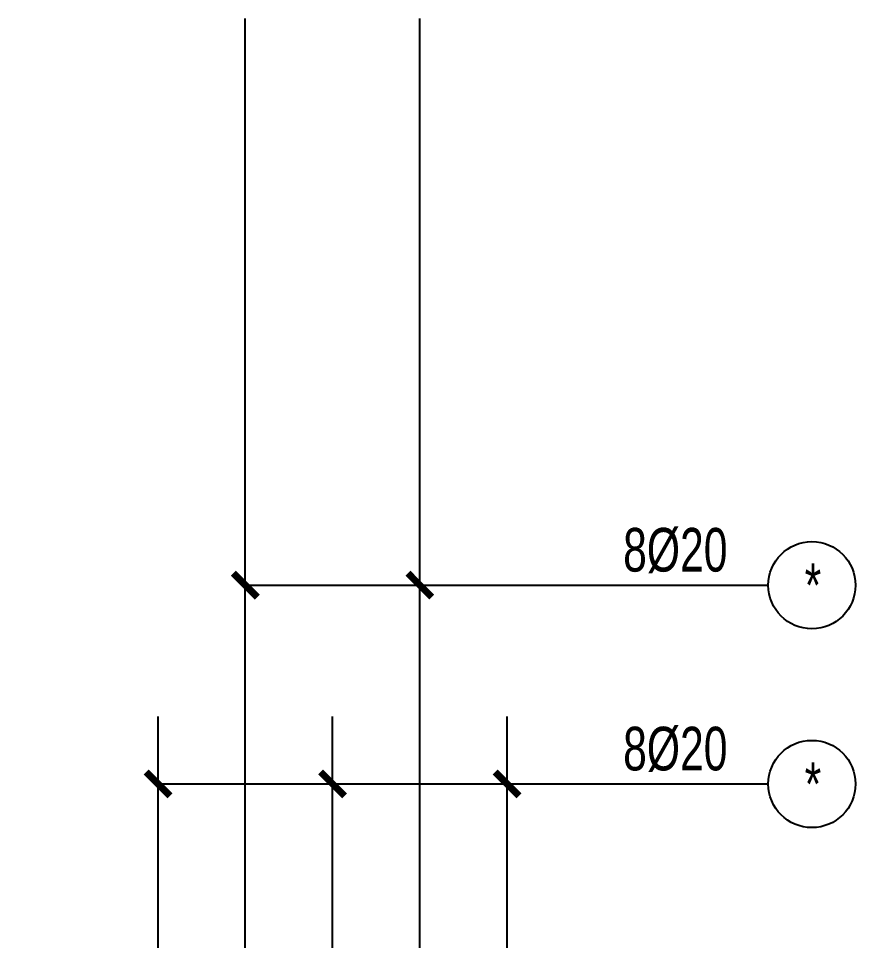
# Model space of a CAD drawing. Header units: metres. Extents: x 71 to 322128, y -14 to 304634.
# Drawn here: x 284729 to 285928, y 296406 to 297727 of the extents above; entities that cross this region are included whole.
import ezdxf
from ezdxf.enums import TextEntityAlignment as Align

# ---------------------------------------------------------------- set-up
doc = ezdxf.new("R2010")
doc.units = ezdxf.units.M
doc.header["$LTSCALE"] = 1000
doc.header["$MEASUREMENT"] = 0
for name, color, linetype in [('CDC.05.STEEL', 4, 'CONTINUOUS'), ('CDC.06.TEXT', 2, 'CONTINUOUS'), ('CDC.11.NOTE', 8, 'CONTINUOUS'), ('CDC.14.STEELNUM', 9, 'CONTINUOUS')]:
    doc.layers.add(name, color=color, linetype=linetype)
doc.styles.add('ARIAL', font='arial.ttf', dxfattribs={"width": 0.6})

msp = doc.modelspace()

# ---------------------------------------------------------------- linework, layer by layer
at = {"layer": 'CDC.05.STEEL', "ltscale": 0.3}
for points in [[(284854, 294634.2), (285024, 294634.2, 0.414214), (285054, 294664.2), (285054, 297727.2)], [(285504, 294634.2), (285334, 294634.2, -0.414214), (285304, 294664.2), (285304, 297727.2)], [(284729, 294634.2), (284899, 294634.2, 0.414214), (284929, 294664.2), (284929, 296727.2)], [(284979, 294634.2), (285149, 294634.2, 0.414214), (285179, 294664.2), (285179, 296727.2)], [(285629, 294634.2), (285459, 294634.2, -0.414214), (285429, 294664.2), (285429, 296727.2)]]:
    msp.add_lwpolyline(points, format="xyb", dxfattribs=at)
at = {"layer": 'CDC.11.NOTE'}
for p, q in [((285054, 296915.2), (285803.2, 296915.2)), ((284929, 296630.3), (285803.2, 296630.3))]:
    msp.add_line(p, q, dxfattribs=at)
at = {"layer": 'CDC.11.NOTE', "const_width": 10}
for points in [[(285036.9, 296932.4), (285071.2, 296898)], [(285286.9, 296932.4), (285321.2, 296898)], [(284911.9, 296647.5), (284946.2, 296613.2)], [(285161.9, 296647.5), (285196.2, 296613.2)], [(285411.9, 296647.5), (285446.2, 296613.2)]]:
    msp.add_lwpolyline(points, dxfattribs=at)
at = {"layer": 'CDC.14.STEELNUM'}
for centre in [(285865.7, 296915.1), (285865.7, 296630.3)]:
    msp.add_circle(centre, 62.5, dxfattribs=at)

# ---------------------------------------------------------------- texts
at = {"layer": 'CDC.06.TEXT', "style": 'ARIAL', "width": 0.7}
for p in [(285670, 296965.9), (285670, 296681)]:
    msp.add_text('8%%C20', height=62.5, rotation=0, dxfattribs=at).set_placement(p, align=Align.MIDDLE_CENTER)
at = {"layer": 'CDC.14.STEELNUM', "style": 'ARIAL', "width": 0.7}
for p in [(285867.2, 296915.1), (285867.2, 296630.3)]:
    msp.add_text('*', height=62.5, rotation=0, dxfattribs=at).set_placement(p, align=Align.MIDDLE_CENTER)

doc.saveas('drawing.dxf')
